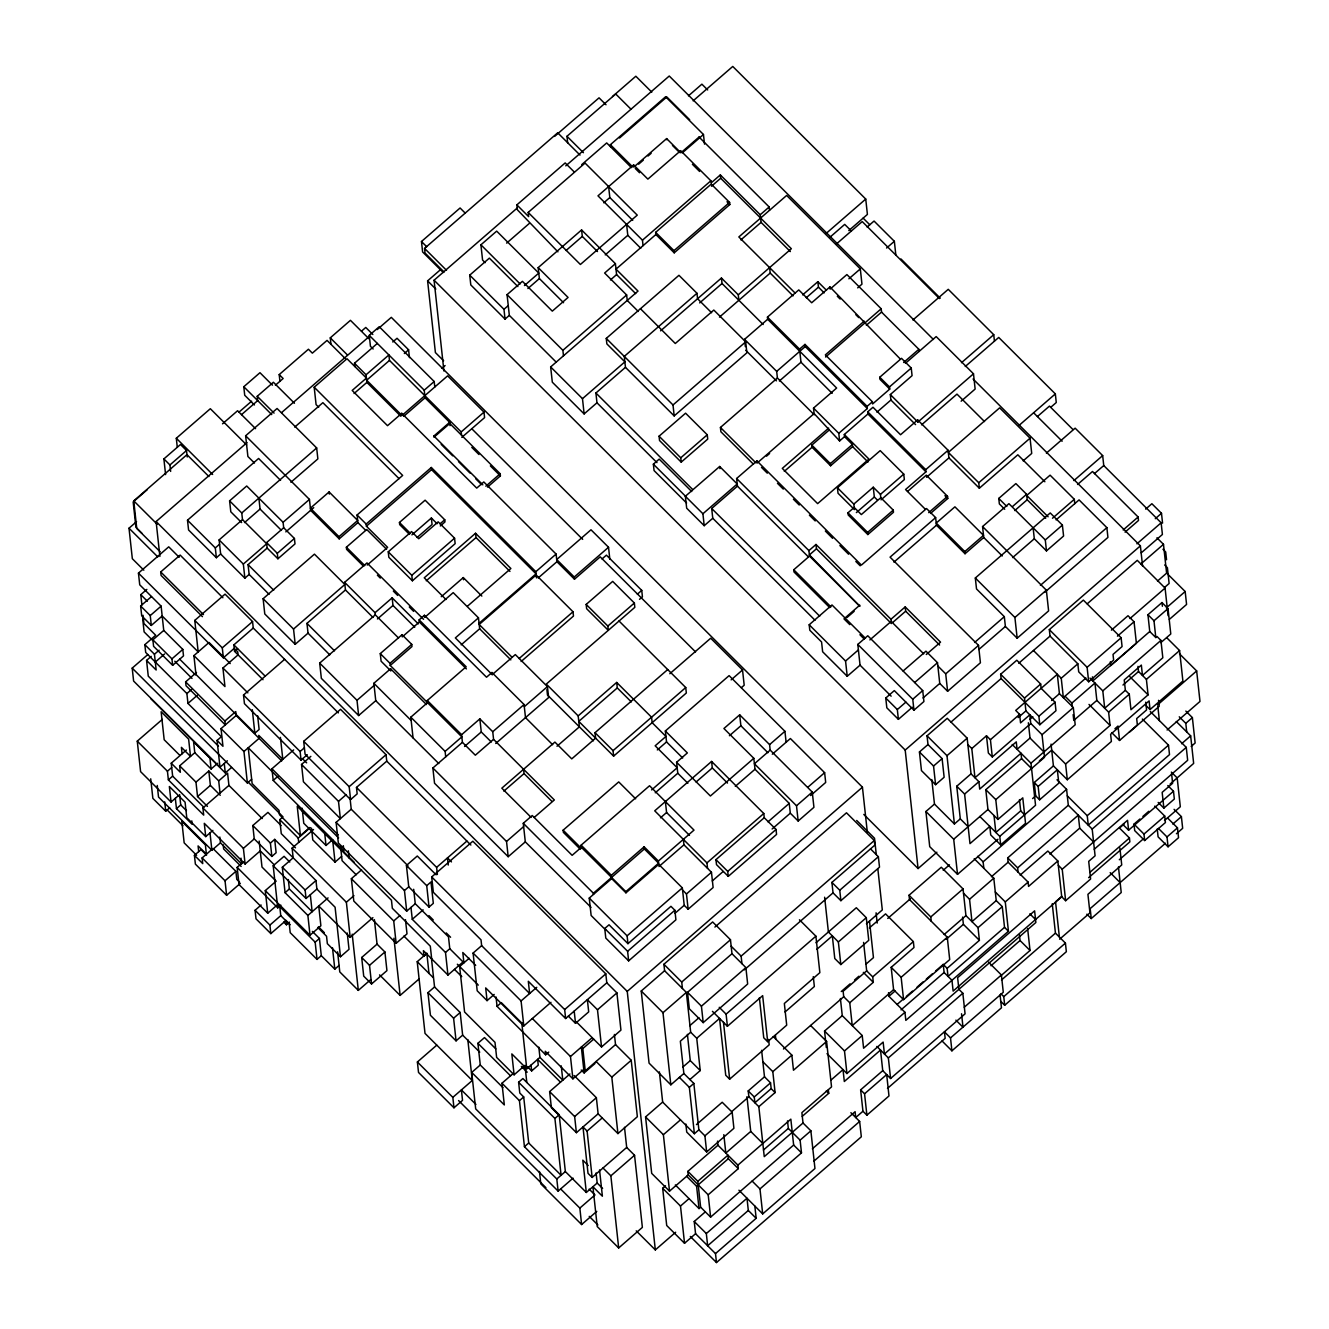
<?xml version="1.0" encoding="UTF-8"?>
<svg xmlns="http://www.w3.org/2000/svg" width="1329" height="1329" viewBox="0 0 1329 1329"><rect width="100%" height="100%" fill="white"/><g stroke="black" fill="none" stroke-linecap="round" stroke-linejoin="round"><path stroke-width="1.5" d="M177.255 447.059L176.308 438.254L210.331 408.717L246.646 444.933M254.454 404.963L244.719 395.261L243.788 386.739L259.969 372.701L272.462 385.177M165.593 474.586L163.882 458.92L180.495 444.501L186.525 450.531L187.239 456.993M443.172 272.462L422.605 251.945L421.476 241.513L460.083 207.988L465.316 213.205M170.644 471.413L169.929 464.951L186.525 450.531M160.161 551.768L136.754 528.427L133.764 500.883L186.974 454.668L208.919 476.546M222.508 423.818L237.592 410.727L255.567 428.652M279.954 381.406L279.206 374.595L308.428 349.228L312.348 353.149L327.05 340.39L345.224 358.514M444.069 272.03L425.047 253.058L424.549 248.407L557.698 132.8L580.009 155.061M147.203 489.72L133.166 501.913L135.923 527.297L141.97 533.328M554.592 136.422L599.047 97.831L606.007 104.758M239.104 412.04L251.613 401.192M241.513 414.648L257.693 400.61L257.228 396.291L273.392 382.254L294.457 403.252M275.402 385.227L283.143 378.499L279.206 374.595M330.971 344.311L330.273 337.848L350.441 320.322L368.964 338.795M612.486 96.519L635.843 76.235L651.791 92.15M567.666 142.751L566.968 136.289L615.709 93.977L630.793 109.011M143.831 570.174L132.335 558.712L129.013 528.211L136.555 521.666M361.505 331.154L365.774 327.449L372.834 334.493M254.437 463.024L247.892 456.495L245.632 435.779L277.08 408.485L316.667 447.956L317.864 458.904L290.901 482.294M443.62 360.774L435.397 352.567L427.606 280.868L440.431 269.721M557.914 251.829L517.413 209.832L516.865 204.882L565.174 162.935L574.344 172.072M373.133 348.995L370.442 346.304L369.263 335.373L379.23 326.718L434.201 381.523L434.799 387.005M159.895 556.419L156.108 521.533L247.044 442.59M281.549 412.638L369.346 336.403M377.187 329.592L391.307 317.349L862.438 787.183L867.372 832.585M443.919 371.007L434.068 280.22L517.164 208.072M565.772 165.859L669.251 76.019L933.44 339.476M318.694 407.222L316.086 404.614L314.192 387.204L347.002 358.73L366.422 378.084L352.185 390.444L387.52 425.679L401.757 413.319L476.729 488.108L483.806 481.962L556.103 554.077L556.934 561.702L574.477 579.195L600.21 556.851L695.532 651.908M485.185 262.677L482.577 260.069L480.915 244.818L496.681 231.13L538.777 273.109L524.44 285.552M581.72 164.63L606.705 142.934L631.441 167.604M354.86 366.555L354.494 363.232L377.336 343.414M528.194 212.424L585.059 163.068L637.255 215.132L580.391 264.488L528.194 212.424L528.643 216.627L516.865 204.882M610.626 146.855L610.393 144.695L665.613 96.751L703.456 134.495L704.52 144.163M619.547 138L666.809 96.951L689.668 119.743M283.675 527.746L266.581 542.597L267.162 548.08L277.911 558.778L295.005 543.926L294.423 538.461L283.675 527.746L283.094 522.28L246.712 485.999L229.601 500.85L241.762 512.977L242.493 519.622L219.119 539.906L220.647 553.994L216.378 557.715L188.568 529.972L187.505 520.204L258.607 458.472L280.552 480.35M294.739 427.091L322.881 402.67L399.082 478.673M392.769 341.985L397.039 338.28L408.601 349.809L409.448 357.634M635.677 293.626L616.59 274.605L615.41 263.674L581.587 229.95L538.179 267.627L568.064 297.447L552.299 311.136L522.413 281.333L507.063 294.656L509.323 315.372L505.037 319.093L470.798 284.938L469.735 275.153L489.354 258.125L517.895 286.582M506.648 243.124L529.391 223.372M400.81 416.226L366.887 382.403L366.056 374.778L388.899 354.943L389.48 360.408L461.196 431.925L461.562 435.247M163.749 630.411L152.885 639.847L153.583 646.309L172.654 665.314L183.502 655.878L182.804 649.416L163.749 630.411L161.108 606.14L139.728 584.81L138.449 573.115L168.733 546.834L179.199 557.266M688.455 95.838L701.895 84.176L707.676 89.94M389.48 360.408L366.654 380.244L401.989 415.479L447.624 375.858L483.989 412.14L484.587 417.605L461.794 437.391M354.079 393.517L366.887 382.403M693.14 100.838L732.761 66.45L865.744 199.068L867.405 214.418L848.782 230.598M404.332 353.514L408.601 349.809M202.44 616.656L161.091 575.44L160.709 571.952L180.129 555.09L222.89 597.751M790.356 251.58L761.068 222.358L760.238 214.733L720.318 174.93L711.098 182.937L710.865 180.777L680.664 150.659L647.871 179.116L633.617 164.896L597.984 195.845L642.455 240.184L643.053 245.649M141.904 604.961L140.791 594.661L146.855 589.411M769.541 210.298L769.175 206.975L699.054 137.037L680.897 152.818L666.643 138.598L633.85 167.055L633.617 164.896M638.668 164.148L643.352 160.095M648.037 156.025L651.144 153.317M241.762 512.977L316.667 447.956M603.748 202.822L609.828 197.539L608.632 186.592M338.347 712.892L253.258 628.036L252.56 621.573L225.05 594.129L194.765 620.41L198.187 651.908L162.188 615.991L151.323 625.427L141.705 615.842L140.641 605.991L151.506 596.555M216.378 557.715L215.315 547.93L219.584 544.209M244.519 522.579L260.069 509.073L258.873 498.126M566.088 250.483L582.301 236.412L581.587 229.95M682.541 152.669L703.456 134.495M151.323 625.427L150.243 615.576L161.108 606.14M505.037 319.093L503.973 309.308L508.259 305.587M527.895 288.543L539.375 278.575L538.179 267.627M441.976 368.266L445.099 365.541M450.016 425.645L449.651 422.34L425.047 397.803L424.233 390.178L434.201 381.523M403.734 416.309L425.047 397.803M283.094 522.28L309.441 499.405L245.632 435.779M227.359 760.786L219.983 767.198L217.076 740.436L221.362 736.715L187.97 703.423L186.891 693.555L145.692 652.456L144.844 644.665L155.709 635.245L143.931 623.5L143.034 615.261M267.162 548.08L248.074 564.642L249.138 574.427L244.868 578.148L243.34 564.061L266.697 543.76L242.493 519.622M338.978 536.7L357.684 520.453L329.094 491.946L310.388 508.193L338.978 536.7L339.211 538.843L357.916 522.613L357.086 514.987L402.654 475.433L314.192 387.204M285.818 531.882L313.744 507.645M605.243 254.886L627.786 235.316L626.607 224.368M219.983 767.198L133.614 681.063L132.202 668.122L147.868 654.532M218.471 746.184L148.267 676.162L146.555 660.413L151.207 656.376M146.555 660.413L156.157 669.999L154.446 654.25L159.115 650.213M277.911 558.778L277.312 553.313L294.423 538.461M155.294 662.041L164.613 653.968M615.41 263.674L604.629 273.026L626.64 294.972L627.238 300.437L638.269 311.451M642.455 240.184L710.865 180.777M655.646 232.359L711.231 184.1L729.588 202.407L729.82 204.55L674.218 252.826L655.878 234.519L655.646 232.359L673.986 250.666L674.218 252.826M655.878 234.519L616.008 269.139L638.02 291.084L550.655 366.937L552.316 382.187L584.129 413.917L596.97 402.787L595.907 393.002L625.461 367.336L624.281 356.388L696.977 293.277L678.953 275.302L606.257 338.413L606.855 343.879L624.879 361.853L582.484 398.667L584.129 413.917M711.464 186.259L720.683 178.252L720.318 174.93M172.654 665.314L171.939 658.852L182.804 649.416M610.443 279.954L616.59 274.605M487.494 487.112L500.402 475.898L500.169 473.755L449.783 423.502L434.002 437.191L433.885 436.028L449.651 422.34M257.643 715.783L259.122 729.488L254.852 733.209L195.961 674.467L193.918 655.612L209.052 642.472L230.216 663.57M295.204 644.299L264.77 613.948L263.125 598.698L314.441 554.143L344.859 584.494L293.543 629.049L295.204 644.299L308.029 633.152L306.966 623.384L345.457 589.96L344.626 582.335L367.003 562.915L423.552 619.297M461.196 431.925L483.989 412.14M673.986 250.666L729.588 202.407M563.479 355.79L562.881 350.324L626.64 294.972M193.918 655.612L224.95 686.561L222.94 668.005L238.074 654.865L237.741 651.874L234.22 648.369L223.372 657.805L222.292 647.854L252.56 621.573M367.236 565.058L387.619 547.365L366.405 526.201L366.156 524.041L431.31 467.492L535.803 571.703L536.467 577.882M185.628 681.877L224.883 721.032L225.315 724.92L186.043 685.764L185.628 681.877L196.493 672.457M366.405 526.201L431.543 469.635L431.31 467.492M262.992 679.717L234.552 651.343L233.854 644.881L253.258 628.036M363.598 566.304L346.603 549.359L346.371 547.216L366.754 529.523L386.573 549.276M234.552 651.343L237.542 648.751M186.891 693.555L191.559 689.518M178.186 795.838L171.059 802.035L140.592 771.634L137.269 741.15L162.321 719.388M187.97 703.423L197.273 695.333M409.382 534.291L399.697 524.623L399.448 522.463L425.114 500.186L444.75 519.772L444.982 521.932L440.314 525.968M760.238 214.733L769.175 206.975M740.868 239.901L761.068 222.358M388.251 551.817L411.558 531.583L418.718 538.727L438.171 521.848L454.568 538.179L455.149 543.661L412.389 580.79L388.832 557.283L388.251 551.817L411.807 575.307L412.389 580.79M411.924 534.889L431.36 518.011L437.108 523.726M417.107 537.464L432.075 524.473L431.36 518.011M660.596 330.838L721.431 278.027L738.276 294.805L738.874 300.288M440.082 523.809L444.75 519.772M307.265 754.722L301.052 760.122L244.436 703.656L243.506 695.034L284.639 659.317M485.833 486.198L500.169 473.755M699.652 302.912L722.029 283.492L721.431 278.027M203.736 807.168L172.654 776.153L171.242 763.195L186.376 750.054M224.883 721.032L235.748 711.596L236.18 715.484L281.715 760.902M220.033 793.114L218.704 780.871L227.591 773.146L228.92 785.389L202.922 807.966L203.702 815.109L168.368 779.874L167.437 771.219L171.707 767.514M217.076 740.436L222.956 746.283L221.029 728.624L236.18 715.484M171.242 763.195L180.345 772.282L179.648 765.853L194.782 752.696L193.602 741.898L209.949 758.194L211.112 768.993L217.707 763.278M168.368 779.874L172.654 776.153M411.807 575.307L454.568 538.179M738.276 294.805L791.353 248.722L720.683 178.252M398.517 637.986L375.293 614.845L375.06 612.686L392.155 597.834L418.286 623.882M426.459 704.536L390.593 668.769L373.864 683.289L375.758 700.699L358.647 715.55L321.352 678.355L319.691 663.105L375.293 614.845M719.471 317.116L770.205 273.076L769.607 267.611M467.592 606.09L510.884 568.513L475.549 533.261L424.25 577.816L445.979 599.495M377.436 618.965L392.985 605.459L392.155 597.834M826.123 233.455L865.744 199.068M426.26 580.773L476.031 537.581L475.549 533.261M207.44 806.404L197.539 796.536L195.978 782.133L208.803 771.003L218.704 780.871M150.725 778.811L152.852 798.347L165.726 811.205L169.68 807.766M829.794 237.359L844.712 224.385L851.357 231.013M191.791 820.873L192.157 824.329L176.458 808.663L180.727 804.942L179.614 794.609M251.663 779.276L247.377 782.98L243.955 751.5L259.089 738.343L258.773 735.369L282.811 759.341L280.419 737.379M197.539 796.536L210.381 785.406L208.803 771.003M150.692 698.522L225.282 772.913L231.495 767.531M836.423 243.971L862.222 221.578L939.453 298.593M441.261 596.704L463.289 577.583L481.846 596.09M867.139 227.043L874.05 221.046L894.351 241.297L895.829 254.902M1044.876 481.762L1017.831 454.8L979.34 488.208L948.923 457.874L948.092 450.249L917.658 419.898L900.547 434.749L872.987 407.255L867.704 411.84L867.937 413.983L844.314 434.5L844.546 436.66L839.612 440.929L814.112 413.585L813.514 408.103L836.639 388.035L767.68 319.259L767.448 317.116L798.779 289.905L811.687 302.763L829.927 286.931L900.331 359.063M390.593 668.769L390.826 670.929L381.107 661.227L380.277 653.602L402.039 634.714L411.757 644.399L411.99 646.558L390.228 665.447L461.844 736.864L445.115 751.383L445.713 756.849M466.396 668.902L419.366 622.005L419.133 619.862L424.416 615.277L486.53 677.225L491.963 672.507L524.075 704.536L525.503 717.627L552.648 744.705M745.353 346.636L744.556 339.344L767.68 319.259M419.366 622.005L402.272 636.857L402.039 634.714M745.702 341.852L746.881 352.8L674.185 415.911L673.006 404.963L745.702 341.852L713.806 310.056L675.298 343.497L640.445 308.727M802.65 294.888L817.85 281.698L826.455 290.27M806.288 297.729L818.448 287.164L817.85 281.698M390.228 665.447L389.995 663.304L411.757 644.399M343.314 845.693L343.879 850.876L273.209 780.405L271.947 768.76L293.659 749.905M386.756 761.152L356.471 787.433L357.169 793.895L350.59 799.609L305.089 754.241L303.693 741.316L340.556 709.321L386.041 754.689L386.756 761.152L470.881 845.045M659.068 436.194L685.581 413.186L707.261 434.799L707.726 439.118L681.212 462.127L659.533 440.514L659.068 436.194L680.747 457.824L681.212 462.127M358.647 715.55L357.003 700.3L374.097 685.448M301.052 760.122L300.121 751.5L304.391 747.778M171.059 802.035L169.364 786.519L185.08 802.184L186.758 817.684L205.729 836.606L212.856 830.426M848.899 278.791L860.312 268.89L786.652 195.446L738.841 236.944L795.323 293.26M273.209 780.405L277.861 776.369M886.593 248.025L894.351 241.297M240.333 883.353L226.611 895.264L195.38 864.116L194.416 855.311L201.011 849.596L206.56 855.128M301.533 764.457L338.496 801.337L340.374 818.647L303.411 781.768L301.533 764.457L310.836 756.384M686.578 503.01L654.067 470.582L653.37 464.17L659.184 459.12L691.695 491.531M857.687 287.861L861.956 284.157L860.312 268.89M424.416 615.277L424.649 617.437L453.206 592.634L478.473 617.835L455.349 637.92L492.195 674.65L515.32 654.582L547.432 686.611L548.628 697.559L495.734 743.476M194.416 855.311L202.739 863.617L202.124 857.919L212.989 848.5L235.897 871.342L236.778 879.366L239.536 882.124M157.271 785.456L158.516 797.035L211.892 850.244L220.448 842.819L219.817 837.037M535.803 571.703L556.103 554.077M479.071 623.318L536.036 573.846L431.543 469.635M832.17 393.334L800.988 362.236L799.56 349.145L804.992 344.41L867.106 406.358L867.339 408.518L838.782 433.304L839.612 440.929M271.864 856.441L270.402 843.084L274.688 839.38L276.133 852.736L271.864 856.441L254.254 838.898L252.809 825.542L267.943 812.384L281.15 825.558M461.163 644.847L479.653 628.783L478.473 617.835M538.195 577.965L556.934 561.702M814.245 414.748L777.399 378.001L776.684 371.372L805.241 346.57L804.992 344.41M680.747 457.824L707.261 434.799M753.493 464.27L720.899 431.775L720.434 427.456L777.399 378.001M779.409 380.974L800.988 362.236M274.389 864.996L260.251 850.892L245.101 864.033L243.406 848.334L254.254 838.898M295.487 847.836L281.266 833.648L279.755 819.661L282.712 817.086M413.053 737.894L410.811 717.178L427.523 702.642L427.29 700.499L466.163 666.759L419.133 619.862M864.232 321.136L825.359 354.893L872.389 401.773L872.621 403.933L889.732 389.081L889.483 386.922L879.765 377.237L901.527 358.348L911.245 368.033L912.076 375.658L890.314 394.563L890.912 400.029L915.581 424.632M276.831 905.331L267.744 913.206L239.037 884.582L237.16 867.372L243.373 861.973M825.591 357.036L881.193 308.777L846.889 274.571L830.16 289.091L829.927 286.931M574.244 577.035L608.532 547.266L590.99 529.773L556.701 559.542L574.244 577.035L574.477 579.195M226.611 895.264L225.033 880.778L235.897 871.342M866.342 325.289L881.542 312.099L881.193 308.777M602.037 558.944L606.406 555.157L641.741 590.392L642.422 596.804L639.515 599.329M350.59 799.609L349.178 786.685L386.041 754.689M704.22 525.686L686.678 508.193L685.365 496.265L719.67 466.496L737.213 483.989L702.908 513.758L704.22 525.686L712.759 518.26L711.696 508.492L737.445 486.148L736.615 478.506L756.915 460.881L861.408 565.091L926.546 508.542L935.633 517.596L936.463 525.221L965.037 553.728L983.742 537.497L982.563 526.55L1008.91 503.674L1045.292 539.939L1046.471 550.887L1063.582 536.036L1062.386 525.088L1050.226 512.961L975.32 577.999L976.516 588.946L1004.325 616.673L1005.389 626.457L1017.167 638.202L1048.614 610.891L1046.355 590.176L982.563 526.55M338.496 801.337L346.254 794.592M338.613 837.901L248.241 747.778L252.128 783.578L279.007 810.391L279.472 814.694L300.42 835.592L309.74 827.502M298.693 842.403L298.228 838.084L310.072 827.801M372.901 917.641L350.192 937.36L318.744 905.996L320.887 925.798L310.022 935.217L307.879 915.432L285.07 892.673L282.313 867.239L293.161 857.803L292.114 848.118L313.511 829.545M280.868 905.165L277.761 907.857L273.193 865.727L284.057 856.308L289.788 862.023M519.124 658.536L572.998 611.755L536.168 575.008L479.188 624.48L511.781 656.975M912.923 319.99L948.241 289.323L993.743 334.692L994.441 341.154M586.172 604.413L607.851 626.042L608.317 630.345L586.637 608.715L586.172 604.413L612.686 581.388L634.365 603.017L634.83 607.336L546.302 684.086L578.181 715.882L579.378 726.83L557.001 746.25M413.684 889.284L415.263 903.72L406.707 911.146L338.33 842.951L336.104 822.352L351.238 809.211L349.976 797.666M521.118 661.51L573.48 616.058L572.998 611.755M814.112 413.585L757.148 463.04L756.915 460.881M267.744 913.206L265.285 890.596L276.15 881.177L261.996 867.056L259.172 841.074M766.517 456.179L769.591 453.505M302.132 808.198L303.76 823.266L326.02 845.46L332.615 839.745L335.041 862.106L341.619 856.391M290.237 924.702L285.968 920.465L270.834 933.606L255.999 918.804L255.068 910.282L261.115 905.016M493.574 739.356L475.333 755.204L462.426 742.33L461.612 734.704L479.852 718.873L492.743 731.731L493.574 739.356L554.343 799.958L534.142 817.485M285.07 892.673L289.34 888.968L288.327 879.565M683.355 839.363L683.953 844.829L711.464 872.273L713.125 887.523L688.14 909.202L684.219 905.298L682.325 887.888L658.735 864.365L658.37 861.042L694.004 830.11L649.549 785.755L581.122 845.161L581.354 847.321L572.134 855.328L532.231 815.524L523.277 823.282L525.304 841.855L508.193 856.707L434.533 783.246L432.872 767.996L462.426 742.33M903.637 362.485L918.854 349.294L881.542 312.099M637.372 594.179L641.741 590.392M828.681 428.104L782.299 468.389L817.634 503.625L868.933 459.07L844.314 434.5M905.398 363.332L936.181 336.586L973.492 373.798L975.137 389.048L961.149 401.192M464.552 746.483L481.264 731.963L479.852 718.873M844.546 436.66L852.387 444.484L852.62 446.644L830.592 465.765L812.052 447.275L811.82 445.115L828.914 430.264M784.293 471.363L812.052 447.275M607.851 626.042L634.365 603.017M315.97 880.546L316.9 889.068L306.035 898.487L305.122 889.981L315.97 880.546L274.688 839.38M270.834 933.606L269.903 925.084L280.768 915.648L279.821 906.943M867.106 406.358L872.389 401.773M889.483 386.922L911.245 368.033M492.743 731.731L524.075 704.536M524.307 706.679L547.432 686.611M283.741 922.077L286.449 924.768L289.506 922.11M876.924 412.173L890.912 400.029M307.879 915.432L328.047 897.906M405.461 919.651L407.006 933.872L396.142 943.308L353.796 901.062L351.354 878.702L361.538 869.864M830.592 465.765L830.359 463.622L852.387 444.484M961.482 362.701L993.743 334.692M350.192 937.36L346.371 902.225L353.946 895.663M965.269 366.488L998.727 337.45L1055.342 393.899L1056.273 402.521L1051.006 407.089M837.436 487.76L853.816 504.106L854.414 509.572L838.034 493.242L837.436 487.76L880.197 450.631L903.753 474.137L904.351 479.603L881.027 499.837M319.442 938.457L321.302 955.701L317.033 959.405L315.156 942.178L319.442 938.457L312.365 931.413M578.181 715.882L616.689 682.442L651.559 717.211L652.157 722.694L665.945 736.449L655.164 745.802L677.175 767.747L651.642 789.924M429.034 907.059L426.725 885.679L430.995 881.974L433.32 903.355L429.034 907.059L408.751 886.825L406.425 865.445L417.289 856.009L436.128 874.814M890.314 394.563L917.89 422.057L973.492 373.798M616.689 682.442L617.287 687.924L578.779 721.365L613.633 756.118L686.329 693.007L685.747 687.542L618.998 620.975M921.562 424.848L956.98 394.115L984.507 421.559M503.857 791.12L524.041 773.594L523.576 769.275M406.707 911.146L404.465 890.53L408.751 886.825M853.816 504.106L873.269 487.211L880.446 494.371L880.795 497.694L893.254 510.12L893.487 512.263L867.837 534.54L848.201 514.971L847.968 512.811L854.182 507.429L861.342 514.572L880.795 497.694M437.391 874.482L436.61 867.355L466.894 841.074M531.118 817.368L501.83 788.163L554.907 742.08L571.752 758.876L595.608 738.143L595.027 732.678L667.706 669.567M606.788 982.812L565.639 1018.529L528.311 981.284L529.64 993.511L481.646 945.65L481.015 939.836L433.354 892.307L431.692 876.941L472.825 841.24L605.808 973.841L606.788 982.812L616.905 992.896L620.942 1030.125L601.539 1046.97L576.072 1021.569M317.797 927.509L326.552 936.247L327.349 943.673L340.473 956.747L349.029 949.321L347.251 933.024M815.989 544.475L816.455 548.794L809.378 554.924L859.896 606.34L809.511 556.087L808.912 550.621L815.989 544.475L890.962 619.264L891.194 621.407L923.705 653.835M669.816 673.72L710.699 638.219L742.529 669.966L744.19 685.216L741.333 687.691M856.374 512.595L874.332 496.996L873.269 487.211M880.446 494.371L903.753 474.137M829.728 607.586L793.978 571.935L793.745 569.776L809.511 556.087M321.302 955.701L334.808 969.157L339.078 965.435M396.142 943.308L393.716 920.947L399.913 915.548M377.054 944.138L384.912 951.979L386.938 970.619L371.555 983.958L363.714 976.134L361.687 957.495L377.054 944.138L374.396 919.602M925.366 509.289L905.564 489.521L925.948 471.828L925.715 469.669L948.092 450.249M463.472 961.565L447.956 975.037L445.497 952.444L412.272 919.303L423.137 909.867M907.491 491.481L926.296 475.151L947.527 496.315L947.76 498.475L930.516 513.443M508.193 856.707L506.532 841.456L523.643 826.605M926.529 477.294L948.923 457.874M613.633 756.118L613.051 750.652L685.747 687.542M867.837 534.54L867.604 532.397L893.254 510.12M371.555 983.958L369.528 965.319L384.912 951.979M337.599 951.813L339.775 971.914L358.315 990.387L370.725 979.606M682.691 758.012L666.543 741.914L665.347 730.983L729.106 675.63L784.924 731.299L786.12 742.246M1018.678 425.729L1055.342 393.899M731.133 679.867L742.529 669.966M1037.417 416.542L1049.461 406.093L1072.902 429.483M580.308 849.231L563.363 832.336L563.131 830.176L618.716 781.917L635.661 798.812M928.705 512.645L947.527 496.315M657.307 749.938L666.543 741.914M475.932 1104.432L461.396 1089.93L462.525 1100.362L453.97 1107.788L452.84 1097.355L472.26 1080.494L425.014 1033.397L417.223 961.681L426.194 953.906M403.916 936.065L424.001 956.099L426.626 953.807M912.292 707.277L898.387 719.338L886.825 707.809L885.762 698.024L894.317 690.598L913.953 710.184L923.921 701.529L922.725 690.582L867.771 635.76L857.803 644.415L860.046 665.148L847.221 676.278L822.634 651.758L821.571 641.973L809.793 630.228L809.195 624.763L831.987 604.961L865.445 638.335M935.633 517.596L890.065 557.15L978.526 645.379L980.42 662.772L947.61 691.263L939.753 683.438L937.51 662.706L925.948 651.177L903.105 671.012M978.742 482.743L1030.058 438.188L999.641 407.853L948.325 452.392L978.742 482.743L979.34 488.208M893.935 562.15L936.463 525.221M445.497 952.444L449.783 948.723L448.488 936.862L415.263 903.72M379.562 974.888L400.129 995.404L418.901 979.108M1023.164 460.864L1031.719 453.438L1030.058 438.188M687.857 783.279L677.773 773.229L676.594 762.281L687.359 752.928L665.347 730.983M859.763 605.177L843.998 618.865L849.796 624.63M846.988 617.536L854.165 611.323M739.688 714.819L723.923 728.508L753.809 758.311L755.005 769.258L789.243 803.397L790.306 813.182L798.164 821.023L813.929 807.318L812.268 792.067L770.172 750.088L769.591 744.622L739.688 714.819L740.884 725.75L767.929 752.729M655.247 792.798L677.773 773.229M1046.388 453.139L1075.144 428.171L1102.671 455.598L1103.751 465.549L1161.147 522.795L1162.41 534.474L1141.212 552.881M494.189 994.441L487.062 1000.637L477.194 990.786L473.091 953.076L481.646 945.65M434.55 986.949L460.183 1012.499L462.642 1035.141L456.063 1040.856L430.43 1015.29L427.971 992.663L434.55 986.949L431.46 958.508M469.187 958.259L459.635 966.548L464.585 1011.984L494.986 1042.318L496.631 1057.386L514.107 1074.812L524.955 1065.376L526.816 1082.47M1004.724 509.256L999.358 503.907L998.76 498.425L1015.871 483.59L1026.603 494.288L1027.201 499.754L1045.724 518.227M729.405 735.718L740.884 725.75M764.258 817.717L715.949 859.647L716.497 864.614L728.275 876.359L776.568 834.413L776.036 829.462L764.258 817.717L763.793 813.514L711.596 761.451L654.732 810.823L706.945 862.886L707.543 868.352M1012.615 506.449L1026.603 494.288M696.097 782L712.294 767.929L711.596 761.451M964.804 551.568L983.51 535.338L954.92 506.831L936.231 523.061L964.804 551.568L965.037 553.728M660.496 817.8L666.577 812.517L665.397 801.57M1014.758 510.569L1027.201 499.754M890.962 619.264L905.199 606.904L940.533 642.14L926.296 654.499M847.221 676.278L845.56 661.028L858.384 649.898M869.88 639.913L891.194 621.407M892.855 622.337L905.664 611.207L905.199 606.904M658.735 864.365L625.942 892.822L611.689 878.602L611.323 875.296L644.116 846.822L658.37 861.042M593.531 894.384L593.398 893.221L644.349 848.982L644.116 846.822M605.708 930.018L591.139 915.498L589.245 898.088L611.689 878.602M456.063 1040.856L453.604 1018.213L460.183 1012.499M753.809 758.311L710.4 796.005L676.594 762.281M769.591 744.622L784.924 731.299M1073.898 480.583L1102.671 455.598M770.172 750.088L754.407 763.776L796.503 805.756L798.164 821.023M1077.57 484.47L1092.504 471.496L1138.122 516.998L1138.504 520.47L1125.065 532.148M1094.431 473.639L1103.751 465.549M453.97 1107.788L418.519 1072.437L417.389 1061.987L436.792 1045.142M735.302 786.369L755.005 769.258M772.299 754.224L790.39 738.525L824.628 772.681L825.691 782.449L810.607 795.556M1052.502 518.244L1074.314 499.305L1050.093 475.167L1026.736 495.451L1048.099 516.765M625.942 892.822L625.826 891.659L658.619 863.202L644.349 848.982M1012.615 557.599L1034.311 538.76L1033.115 527.812M1056.09 519.855L1079.065 499.903L1106.874 527.646L1107.921 537.414L1044.561 592.435M548.744 1052.103L545.638 1054.794L497.046 1006.352L501.315 1002.631L522.746 1024.011M658.968 866.525L683.953 844.829M1045.292 539.939L1062.386 525.088M550.97 1002.332L523.809 1025.938L521.084 1000.936L536.766 987.314M604.745 928.506L609.031 924.785L627.952 943.656L670.946 906.328L674.866 910.249L675.913 919.818L628.634 960.867L605.791 938.075L604.745 928.506L627.604 951.282L628.634 960.867M502.96 1087.62L480.267 1064.994L477.908 1043.298L484.504 1037.584L495.833 1048.897M706.945 862.886L763.793 813.514M914.668 682.541L937.51 662.706M627.952 943.656L627.105 935.832L682.325 887.888M573.065 1178.142L558.13 1191.116L475.682 1108.884L471.712 1072.42L480.267 1064.994M768.012 821.837L789.243 803.397M808.032 787.084L824.628 772.681M898.387 719.338L897.324 709.553L905.88 702.127M974.622 642.455L1004.325 616.673M1040.408 585.341L1106.874 527.646M688.14 909.202L686.478 893.952L711.464 872.273M913.953 710.184L912.757 699.237L922.725 690.582M947.61 691.263L945.716 673.853L978.526 645.379M627.604 951.282L674.866 910.249M796.503 805.756L812.268 792.067M1017.167 638.202L1014.907 617.47L1046.355 590.176M675.049 913.256L684.219 905.298M712.261 880.944L723.026 871.608M772.116 828.98L790.306 813.182M923.007 697.974L939.753 683.438M978.808 649.516L1005.389 626.457M565.639 1018.529L564.675 1009.558L605.808 973.841M728.275 876.359L727.727 871.392L776.036 829.462M1145.681 509.107L1151.878 503.724L1161.496 513.31L1162.559 523.161M1123.188 529.955L1138.122 516.998M471.712 1072.42L504.322 1104.931L501.963 1083.235L513.16 1073.533M1155.283 518.692L1161.496 513.31M568.347 1016.153L575.523 1023.313L588.697 1011.884L587.368 999.657L597.485 1009.758L601.539 1046.97M514.107 1074.812L511.831 1053.914L526.766 1068.798L539.939 1057.369L538.826 1047.152M597.485 1009.758L616.905 992.896M1136.926 543.81L1161.147 522.795M518.609 1082.255L554.907 1118.453L561.087 1175.268L528.709 1142.99L523.709 1096.957L519.789 1093.036L518.609 1082.255L522.895 1078.55L559.193 1114.749L565.357 1171.563L586.322 1192.462L597.186 1183.026L596.09 1172.942M527.596 1066.855L531.666 1070.908L538.262 1065.194L537.63 1059.379L560.489 1082.188M675.664 1232.249L655.33 1249.908L627.238 991.384L862.438 787.183M936.879 852.205L918.073 868.551L905.199 750.054L1140.382 545.854L973.077 378.998M689.901 1079.53L700.233 1070.559L696.728 1038.265L690.681 1032.234L686.362 992.414L664.6 970.735L663.902 964.273L712.643 921.961L730.468 939.736L731.98 953.724L745.885 967.595L747.662 984.025L703.207 1022.632L689.302 1008.777L687.525 992.331L731.98 953.724M927.991 744.539L919.435 751.965L921.462 770.604L935.583 784.675L944.138 777.249L942.111 758.61L927.991 744.539L927.044 735.801L947.228 718.291L967.163 738.176L971.034 773.827L978.892 781.668L979.706 789.094L1021.004 753.227L1021.586 758.626L1031.57 768.561M1049.329 629.63L1083.351 600.093L1121.128 637.754L1122.075 646.558L1113.021 654.416L1113.636 660.098L1088.684 681.777L1078.699 671.826L1077.836 663.802L1050.043 636.093L1049.329 629.63L1087.105 667.291L1088.684 681.777M1000.637 674.268L1016.801 660.231L1040.673 684.036L1041.155 688.339L1055.043 702.194L1055.974 710.716L1039.81 724.754L1025.905 710.899L1024.509 698.074L1000.637 674.268L1001.102 678.571L1038.879 716.231L1039.81 724.754M690.681 1032.234L680.348 1041.205L683.854 1073.5L670.829 1084.813L649.067 1063.134L641.242 991.019L664.6 970.735M714.902 927.061L846.49 812.8L874.299 840.526L874.798 845.161L831.904 882.406L833.034 892.855L840.892 900.68L879.516 867.156L878.369 856.707L870.528 848.882M951.049 722.029L1001.102 678.571M1018.745 663.254L1050.043 636.093M1087.188 603.831L1137.275 560.34L1165.084 588.066L1168.075 615.609M558.13 1191.116L556.801 1178.989L524.44 1146.694L519.44 1100.661L523.709 1096.957M614.413 1034.46L615.526 1044.611L585.242 1070.892L583.763 1069.413L572.899 1078.849L570.473 1056.522L592.186 1037.65M585.242 1070.892L582.816 1048.564L593.681 1039.145M1140.78 564.044L1163.49 544.325L1156.944 537.813M574.128 1075.526L596.372 1097.704L598.116 1113.818L576.404 1132.673L551.385 1107.721L549.625 1091.607L569.925 1073.982M682.425 988.51L681.727 982.048L730.468 939.736M935.583 784.675L933.556 766.036L942.111 758.61M971.034 773.827L956.747 786.236L960.302 818.863L954.405 823.963L946.996 755.686L967.163 738.176M581.222 1070.044L584.145 1072.935L594.993 1063.516M1157.526 581.055L1166.613 573.164L1163.49 544.325M1024.509 698.074L1040.673 684.036M670.829 1084.813L662.988 1012.698L686.362 992.414M1028.364 722.76L1030.025 738.06L1017.084 749.307L1016.27 741.881L974.971 777.747L971.798 748.559L986.483 735.784L990.421 739.705L992.298 756.949L1030.772 723.524L1029.825 714.819L1020.556 722.876L1019.625 714.354L1015.705 710.434L1057.319 674.301L1059.429 693.705L1073.317 707.56L1075.194 724.787L1030.972 763.178L1035.557 805.291L999.773 836.356L1000.687 844.879L1025.539 823.299L1022.782 797.865L997.929 819.428L987.962 809.494L985.802 789.692L1021.586 758.626M1111.409 630.145L1128.005 615.726L1134.052 621.756L1136.395 643.302L1110.728 665.58L1110.33 661.825M1164.553 587.451L1169.121 583.481L1167.41 567.732L1164.669 564.991M741.947 963.675L741.133 956.132L874.299 840.526M990.421 739.705L1019.625 714.354M1085.926 678.023L1063.35 697.625L1061.24 678.222L1077.836 663.802M1129.982 618.533L1165.084 588.066M554.907 1118.453L559.193 1114.749M1018.164 717.61L1025.905 710.899M524.44 1146.694L528.709 1142.99M1117.456 636.176L1134.052 621.756M631.225 1060.276L637.355 1116.725L617.935 1133.587L611.805 1077.138L631.225 1060.276L615.526 1044.611M1087.105 667.291L1121.128 637.754M1137.973 666.361L1138.538 671.527L1146.395 679.352L1148.073 694.868L1130.962 709.719L1129.285 694.203L1125.364 690.299L1124.234 679.95L1141.345 665.098L1142.458 675.448L1162.825 657.772L1160.931 640.412L1157.011 636.491L1155.798 637.538L1149.751 631.508L1147.94 614.729L1161.978 602.552L1168.025 608.582L1170.783 633.983L1160.798 642.638M1029.726 719.487L1032.849 716.78M1051.604 700.499L1059.429 693.705M703.207 1022.632L701.43 1006.186L745.885 967.595M576.404 1132.673L574.643 1116.559L596.372 1097.704M997.963 839.247L957.528 874.349L929.719 846.639L925.914 811.504L934.47 804.078L931.795 779.542M744.323 969.871L833.034 892.855M1038.879 716.231L1055.043 702.194M840.892 900.68L839.762 890.247L878.369 856.707M1166.38 607.835L1185.169 591.521L1167.61 573.995M1155.798 637.538L1153.987 620.759L1168.025 608.582M689.801 1025.672L698.938 1017.748M1149.751 631.508L1092.837 680.93L1092.405 676.86M1000.687 844.879L990.72 834.928L989.806 826.422L969.987 843.616L964.605 794.061L978.892 781.668M1072.32 706.928L1071.905 703.074L1094.963 683.04L1096.84 700.4L1108.619 712.145L1110.064 725.435L1065.609 764.025L1067.32 779.741L1111.393 741.466L1110.612 734.322L1149.103 700.915L1150.05 709.553L1182.893 681.046L1179.587 650.545L1166.646 637.638M1169.354 619.397L1186.581 604.446L1185.169 591.521M997.929 819.428L995.786 799.626L1044.511 757.314L1042.052 734.704L1073.317 707.56M624.497 1127.274L626.69 1147.442L592.136 1177.444L587.102 1131.062L602.236 1117.922M696.728 1038.265L719.554 1018.446L725.734 1075.244L729.654 1079.165L769.192 1044.843L768.611 1039.444M815.89 936.181L819.86 972.645L784.343 1003.478L786.702 1025.174L767.68 1041.687L762.663 995.654L727.412 1026.27L726.099 1014.143L815.89 936.181L799.443 919.768M1125.364 690.299L1104.698 708.241L1102.804 690.881L1160.931 640.412M815.989 942.759L856.325 907.74L866.292 917.691L868.751 940.317L840.825 964.555L834.778 958.525L832.319 935.898L816.82 949.355M1096.84 700.4L1073.782 720.418L1073.151 714.637M682.89 1067.021L690.266 1060.608L687.409 1034.377M1122.988 685.033L1138.538 671.527M556.801 1178.989L565.357 1171.563M1039.378 760.869L1051.704 750.171L1065.609 764.025M957.528 874.349L953.707 839.23L987.962 809.494M840.825 964.555L838.366 941.929L866.292 917.691M1108.619 712.145L1129.285 694.203M1146.395 679.352L1179.587 650.545M866.425 923.738L882.306 909.95L877.854 868.967M717.527 1141.146L717.976 1145.233L687.857 1171.364L688.239 1174.902L669.517 1191.149L651.692 1173.374L645.562 1116.925L662.656 1102.073L659.383 1071.839M1039.627 799.792L1038.165 786.436L1057.336 769.79L1058.798 783.163L1039.627 799.792L1035.69 795.888L1034.244 782.515L1053.415 765.886L1051.056 744.107M869.365 927.941L885.563 913.887L913.355 941.596L913.987 947.511L891.178 967.329L893.603 989.69L903.57 999.641L949.703 959.588L947.278 937.227L909.501 899.55L909.036 895.248L941.281 867.239L963.043 888.935L965.934 915.615L978.028 927.675L979.407 940.334L947.145 968.326L948.026 976.4L1004.525 927.343L1002.282 906.627L996.235 900.597L993.793 878.22L974.223 858.7M693.838 1083.434L698.871 1129.816L694.386 1133.72L689.352 1087.338L693.838 1083.434L683.854 1073.5M887.755 918.439L910.431 898.753M943.225 870.279L949.471 864.847M785.024 1011.984L814.361 986.517L813.282 976.649M1032.6 798.579L1035.69 795.888M1114.931 728.724L1118.005 726.049L1119.566 740.452L1137.375 724.986L1136.677 718.557L1146.578 709.952L1145.748 702.177M1019.459 799.593L1020.689 810.873L995.836 832.452L994.009 815.524M634.548 1155.266L642.372 1227.381L618.683 1247.948L610.858 1175.833L634.548 1155.266L626.69 1147.442M1157.526 704.935L1196.665 670.946L1179.438 653.768M669.517 1191.149L663.387 1134.7L680.481 1119.849M596.771 1211.383L581.62 1224.541L579.843 1208.094L594.977 1194.954L589.146 1189.139M1129.268 732.312L1159.204 706.33L1158.556 700.317M983.825 868.286L983.128 861.823L1066.589 789.343L1056.987 779.774M865.81 964.273L873.452 957.644L869.482 921.08M841.274 991.534L850.095 983.859M854.514 980.038L858.916 976.2M863.584 942.411L866.674 970.851L843.134 991.284L843.716 996.717L849.763 1002.747L852.254 1025.589L893.603 989.69M931.264 921.246L930.782 916.944L963.043 888.935M696.462 1124.583L722.195 1102.256L732.163 1112.19L733.907 1128.304L706.663 1151.961L686.728 1132.075L685.847 1124.018M783.479 1049.03L843.716 996.717M1020.124 875.13L1047.867 851.042L1057.834 860.993L1028.563 886.41L1028.098 882.107L1008.146 862.205L1007.681 857.903L1068.317 805.258L1066.589 789.343M849.763 1002.747L873.303 982.314L872.721 976.881L913.355 941.596M991.401 876.741L1008.146 862.205M810.59 1025.49L826.605 1041.454L831.539 1086.906L801.885 1112.639L803.015 1122.988L764.258 1156.645L758.826 1106.692L748.858 1096.741L748.21 1090.926L764.491 1076.806L761.617 1050.325M996.235 900.597L971.981 921.645L969.555 899.268L993.793 878.22M758.826 1106.692L775.089 1092.571L772.813 1071.656L791.851 1055.143L773.212 1036.554M1167.095 730.003L1199.987 701.446L1196.665 670.946M731.731 1111.609L748.858 1096.741M826.322 1047.485L824.545 1031.038L842.27 1015.655L840.41 998.528M706.663 1151.961L704.918 1135.846L732.163 1112.19M1018.114 872.156L1017.649 867.854L1078.284 815.192L1079.696 828.133L1093.584 841.988M770.538 1082.836L771.169 1088.65L754.905 1102.771L754.257 1096.957L770.538 1082.836L764.491 1076.806M1186.731 731.947L1185.8 723.325L1192.379 717.61L1185.833 711.081M944.171 934.503L965.934 915.615M826.605 1041.454L793.479 1070.227L791.851 1055.143M903.57 999.641L901.145 977.28L947.278 937.227M1168.49 745.17L1169.503 754.606L1088.268 825.143L1087.238 815.707L1168.49 745.17L1142.342 719.089M946.298 939.188L963.392 924.353L962.595 917.126M705.184 1211.982L694.236 1221.484L695.565 1233.711L684.535 1243.279L666.709 1225.504L662.673 1188.276L665.513 1185.8M1049.827 854.065L1079.696 828.133M995.288 891.975L1005.272 901.909L1008.445 931.264L905.83 1020.356L904.949 1012.299L888.935 996.318L895.081 990.985M1181.581 743.742L1190.651 735.851L1176.265 721.497M1005.272 901.909L1028.098 882.107M978.028 927.675L1002.282 906.627M1057.834 860.993L1061.721 896.793L1065.642 900.713L1090.611 879.034L1088.7 861.375L1095.096 855.826L1092.189 829.063L1186.265 747.38L1150.316 711.53M1191.183 746.433L1195.136 743.011L1192.379 717.61M746.948 1096.674L750.735 1131.428L725.817 1153.057L723.823 1134.65M897.092 1004.458L903.238 999.126M906.328 996.451L912.475 991.118M917.093 987.115L923.24 981.766M926.313 979.091L932.46 973.758M935.533 971.084L943.225 964.405L947.145 968.326M830.708 1080.311L843.018 1069.612L844.314 1081.49L880.512 1050.06L882.738 1070.659L890.596 1078.5L965.07 1013.844L962.827 993.245L958.89 989.324L957.628 977.695L1034.61 910.863L1035.872 922.492L884.433 1053.98L883.137 1042.102L846.938 1073.533L844.496 1050.94L862.222 1035.54L842.27 1015.655M710.616 1217.115L700.632 1207.164L697.825 1181.315L727.943 1155.183L728.325 1158.705L738.293 1168.64L708.191 1194.788L710.616 1217.115L793.646 1145.033L790.838 1119.168L737.911 1165.118L738.293 1168.64M700.632 1207.164L699.021 1208.576L696.595 1186.249L728.325 1158.705M1065.642 900.713L1062.22 869.216L1187.661 760.304L1186.265 747.38M901.045 1009.857L944.105 972.479L943.225 964.405M684.535 1243.279L680.498 1206.051L689.053 1198.625M904.949 1012.299L863.601 1048.199L862.222 1035.54M1094.199 849.281L1127.54 820.325L1128.603 830.193L1173.49 791.237L1167.792 785.555M1124.168 823.963L1119.483 828.05L1129.451 837.984L1129.866 841.872L1088.634 877.672M1170.068 784.127L1193.658 763.411L1190.651 735.851M1154.751 806.122L1164.736 816.072L1165.433 822.535L1144.668 840.543L1134.7 830.608L1134.002 824.146L1139.933 818.996M1142.89 816.421L1148.821 811.271M763.444 1150.017L788.33 1128.404L787.516 1120.895M802.218 1116.36L828.748 1093.318L828.366 1089.88M1061.805 896.361L1055.542 901.793L1059.379 937.061M1061.721 896.793L953.126 991.085L951.963 980.304L944.105 972.479M1089.747 872.472L1129.451 837.984M1158.174 802.434L1163.872 808.115L1174.338 799.028L1173.49 791.237M990.985 965.751L1020.041 940.517L1019.393 934.536M1144.668 840.543L1143.97 834.08L1164.736 816.072M890.596 1078.5L888.353 1057.901L962.827 993.245M1119.317 859.747L1143.455 838.782M1164.503 820.508L1180.318 806.769L1177.195 777.947L1171.347 772.099M810.873 1130.813L814.959 1168.523L762.696 1213.892L759.972 1188.907L801.487 1152.858L800.108 1140.149L810.873 1130.813L803.015 1122.988M866.89 1115.164L864.564 1093.784L886.676 1074.58L888.985 1095.96L866.89 1115.164L862.953 1111.243L860.627 1089.863L882.738 1070.659M1172.842 824.046L1181.398 816.621L1174.072 809.328M964.239 1007.232L1001.401 974.971L988.577 962.179M1000.953 975.702L1030.025 950.468L1027.633 928.522M748.31 1210.453L707.659 1245.771L706.33 1233.545L746.998 1198.243L748.31 1210.453L756.168 1218.294L715.5 1253.596L716.481 1262.55L861.325 1136.793L859.647 1121.443L850.892 1112.705M1001.485 979.988L1055.442 933.141L1052.252 903.753M1177.461 827.851L1178.541 837.702L1168.075 846.789L1166.995 836.938L1177.461 827.851L1167.493 817.916M812.351 1148.821L855.095 1111.708L855.726 1117.523L862.953 1111.243M1165.467 843.234L1090.179 908.604L1091.259 918.555L1121.227 892.54L1118.453 866.923M1176.414 833.748L1182.66 828.316L1181.398 816.621M887.49 1088.401L945.168 1038.331L944.47 1031.869L950.517 1037.899L951.913 1050.824L1001.468 1007.797L1000.056 994.873M1059.612 939.221L1089.946 912.873L1087.919 894.317L1121.726 864.963L1119.882 847.985M950.517 1037.899L1003.279 992.281L1001.401 974.971M813.846 1161.197L859.647 1121.443M1065.426 943.092L1066.356 951.714L1004.691 1005.256L1003.76 996.634L1065.426 943.092L1055.442 933.141M863.136 218.139L869.781 224.767M900.946 258.956L940.218 298.128M1033.613 412.771L1062.137 441.211M1162.958 549.242L1165.699 551.984L1166.546 559.775M837.303 296.217L840.161 299.058M855.893 314.74L858.75 317.598M1147.94 614.729L1153.987 620.759M818.448 287.164L824.179 292.878M692.409 164.281L699.602 171.458M672.474 145.442L679.601 152.553M726.996 201.742L729.82 204.55M889.732 389.081L879.997 379.38L879.765 377.237M998.76 498.425L1006.817 506.465M770.205 273.076L793.064 295.885M1034.311 538.76L1046.471 550.887M635.279 168.484L639.548 172.753M610.393 144.695L632.587 166.839M1179.255 716.796L1185.8 723.325M805.241 346.57L867.339 408.518M867.704 411.84L925.715 469.669M867.937 413.983L925.948 471.828M1129.816 676.66L1148.073 694.868M767.448 317.116L799.56 349.145M944.936 495.651L947.76 498.475M983.742 537.497L1002.265 555.954M1146.113 705.649L1150.05 709.553M722.029 283.492L763.162 324.509M566.968 136.289L583.431 152.702M609.828 197.539L632.72 220.365M1089.996 678.089L1102.804 690.881M852.62 446.644L868.003 461.994M744.556 339.344L776.684 371.372M813.514 408.103L838.782 433.304M711.596 312.73L697.575 298.743L696.977 293.277M975.32 577.999L1014.907 617.47M745.752 350.291L776.402 380.858M627.786 235.316L640.761 248.257M1088.999 704.42L1110.064 725.435M1033.447 650.496L1061.24 678.222M1111.725 732.611L1119.566 740.452M874.332 496.996L877.206 499.854M1065.177 696.363L1071.905 703.074M811.82 445.115L830.359 463.622M582.301 236.412L597.485 251.563M847.968 512.811L867.604 532.397M1158.456 828.416L1166.995 836.938M1168.075 846.789L1158.091 836.855L1157.243 828.964M1134.002 824.146L1143.97 834.08M1030.939 723.624L1042.052 734.704M1122.905 824.512L1128.603 830.193M761.5 467.376L767.315 473.174M777.465 483.307L783.279 489.089M793.43 499.222L799.244 505.02M809.394 515.154L815.209 520.935M825.359 531.068L832.618 538.311M839.878 545.538L848.583 554.226M855.843 561.469L860.195 565.805M905.664 611.207L939.586 645.03M720.434 427.456L755.852 462.791M1030.025 738.06L1043.929 751.932M1053.415 765.886L1067.32 779.741M937.859 666.028L945.716 673.853M1067.287 795.822L1087.238 815.707M606.257 338.413L673.006 404.963M816.455 548.794L891.427 623.567M1012.233 744.489L1030.972 763.178M1068.317 805.258L1092.189 829.063M539.375 278.575L563.562 302.713M625.461 367.336L674.185 415.911M736.615 478.506L808.912 550.621M737.445 486.148L808.298 556.801M1034.244 782.515L1038.165 786.436M480.915 244.818L520.104 283.908M1110.18 872.655L1120.148 882.589M992.298 756.949L988.361 753.028L986.483 735.784M859.913 634.73L864.249 639.066M793.745 569.776L830.924 606.855M967.861 744.639L971.798 748.559M507.063 294.656L562.881 350.324M857.803 644.415L912.757 699.237M1020.689 810.873L1024.609 814.793M595.907 393.002L692.691 489.537M711.696 508.492L819.694 616.191M469.735 275.153L503.973 309.308M985.802 789.692L995.786 799.626M509.323 315.372L556.319 362.252M596.97 402.787L656.958 462.608M712.759 518.26L815.009 620.228M860.046 665.148L891.144 696.163M1058.299 865.295L1062.22 869.216M927.044 735.801L946.996 755.686M653.37 464.17L685.88 496.597M685.365 496.265L702.908 513.758M885.762 698.024L897.324 709.553M550.655 366.937L582.484 398.667M809.195 624.763L845.56 661.028M421.476 241.513L426.709 246.729M424.549 248.407L446.494 270.302M1086.873 914.186L1091.259 918.555M956.747 786.236L964.605 794.061M919.435 751.965L933.556 766.036M979.822 816.471L999.773 836.356M434.068 280.22L905.199 750.054M1007.681 857.903L1017.649 867.854M427.606 280.868L435.829 289.074M960.302 818.863L968.143 826.688M934.47 804.078L954.405 823.963M977.646 856.341L983.128 861.823M1029.842 913.837L1035.54 919.518M925.914 811.504L953.707 839.23M1020.041 940.517L1030.025 950.468M1004.525 927.343L1008.445 931.264M963.508 893.238L969.555 899.268M863.8 814.428L918.073 868.551M471.762 428.735L582.667 539.341M963.392 924.353L979.407 940.334M856.69 820.458L874.515 838.234L876.293 854.63M369.263 335.373L424.233 390.178M471.795 447.375L478.955 454.518M490.384 465.914L500.402 475.898M909.036 895.248L930.782 916.944M1000.903 993.793L1003.76 996.634M433.885 436.028L482.826 484.836M1000.77 1001.335L1004.691 1005.256M441.211 444.368L452.724 455.847M458.488 461.595L470.001 473.074M475.765 478.822L481.513 484.57M330.273 337.848L347.367 354.893M354.494 363.232L366.056 374.778M831.904 882.406L839.762 890.247M712.294 767.929L727.495 783.08M476.031 537.581L509.954 571.404M955.9 1020.14L963.01 1027.234L961.548 1013.778M617.287 687.924L631.325 701.911M891.178 967.329L901.145 977.28M942.045 1040.972L951.913 1050.824M838.366 941.929L828.399 931.978L824.628 897.225M866.674 970.851L872.721 976.881M863.335 972.363L873.303 982.314M399.448 522.463L410.528 533.51M595.027 732.678L613.051 750.652M257.228 396.291L274.073 413.103M243.788 386.739L271.731 414.598M715.949 859.647L727.727 871.392M666.577 812.517L689.469 835.343M593.398 740.818L547.482 695.034L546.9 689.568M479.653 628.783L510.834 659.882M357.086 514.987L366.156 524.041M357.916 522.613L365.691 530.371M876.874 1046.438L888.353 1057.901M377.386 575.191L380.293 578.082M393.334 591.089L397.687 595.425M409.299 607.004L413.635 611.34M339.211 538.843L310.621 510.336L309.441 499.405M346.371 547.216L364.777 565.556M824.545 1031.038L844.496 1050.94M682.558 890.048L686.478 893.952M392.985 605.459L414.764 627.172M731.166 946.198L741.133 956.132M827.003 1053.648L846.938 1073.533M860.627 1089.863L864.564 1093.784M344.626 582.335L375.06 612.686M345.457 589.96L372.984 617.42M260.069 509.073L281.432 530.387M524.041 773.594L551.867 801.337M481.264 731.963L491.298 741.981M176.308 438.254L212.623 474.47M581.122 845.161L611.323 875.296M826.322 1090.91L828.748 1093.318M581.354 847.321L625.826 891.659M563.131 830.176L581.487 848.483M380.277 653.602L389.995 663.304M427.29 700.499L461.612 734.704M767.68 1041.687L763.743 1037.783L759.391 997.747M266.581 542.597L277.312 553.313M241.612 522.579L230.797 511.798L229.601 500.85M719.238 1007.299L726.099 1014.143M163.882 458.92L169.929 464.951M712.444 1011.336L727.412 1026.27M762.846 1061.721L772.813 1071.656M523.277 823.282L593.398 893.221M663.902 964.273L681.727 982.048M687.525 992.331L701.43 1006.186M410.811 717.178L445.115 751.383M373.864 683.289L411.159 720.484M589.245 898.088L627.105 935.832M248.074 564.642L273.691 590.192M306.966 623.384L334.493 650.828M525.304 841.855L591.04 907.408M771.169 1088.65L775.089 1092.571M219.119 539.906L243.34 564.061M249.138 574.427L269.073 594.296M308.029 633.152L329.775 654.832M375.758 700.699L438.786 763.56M187.505 520.204L215.315 547.93M220.647 553.994L244.868 578.148M263.125 598.698L293.543 629.049M432.872 767.996L506.532 841.456M788.33 1128.404L800.108 1140.149M319.691 663.105L357.003 700.3M748.21 1090.926L754.257 1096.957M641.242 991.019L662.988 1012.698M793.646 1145.033L801.487 1152.858M156.108 521.533L627.238 991.384M133.764 500.883L157.171 524.224M690.266 1060.608L700.233 1070.559M750.735 1131.428L762.829 1143.488M129.013 528.211L157.769 556.884M679.368 1077.387L689.352 1087.338M160.709 571.952L203.487 614.596M233.854 644.881L265.219 676.179M451.461 861.906L447.474 857.936L448.255 865.046M194.765 620.41L222.292 647.854M717.976 1145.233L737.911 1165.118M752.131 1181.066L759.972 1188.907M356.471 787.433L436.61 867.355M698.871 1129.816L704.918 1135.846M138.449 573.115L223.372 657.805M303.693 741.316L349.178 786.685M662.656 1102.073L694.386 1133.72M222.94 668.005L247.858 692.858M431.692 876.941L564.675 1009.558M243.506 695.034L300.121 751.5M738.924 1190.203L762.696 1213.892M140.791 594.661L147.336 601.19M302.314 758.543L306.65 762.846M351.238 809.211L407.97 865.794M406.425 865.445L426.725 885.679M140.641 605.991L150.243 615.576M596.106 1061.472L611.805 1077.138M582.816 1048.564L581.338 1047.086L584.145 1072.935M645.562 1116.925L663.387 1134.7M179.681 659.151L195.479 674.899M473.091 953.076L521.084 1000.936M687.857 1171.364L697.825 1181.315M174.78 661.211L192.007 678.405M336.104 822.352L404.465 890.53M152.885 639.847L171.939 658.852M532.348 1018.512L570.473 1056.522M428.918 915.631L433.254 919.95M446.245 932.925L450.581 937.244M152.735 640.495L144.113 631.89L142.701 618.965M688.239 1174.902L708.191 1194.788M475.699 965.352L462.791 952.494L463.921 962.827L449.783 948.723M686.628 1176.298L696.595 1186.249M271.947 768.76L338.28 834.928M144.844 644.665L154.446 654.25M523.809 1025.938L485.683 987.912L487.062 1000.637M572.899 1078.849L545.255 1051.272L545.638 1054.794M221.029 728.624L243.955 751.5M457.326 964.223L478.274 985.121M354.262 862.338L324.658 832.801L326.02 845.46M675.331 1184.953L699.021 1208.576M454.501 969.389L461.744 976.616M598.116 1113.818L617.935 1133.587M539.939 1057.369L562.798 1080.178L561.253 1065.858M356.189 874.764L342.101 860.694L340.523 846.224M662.673 1188.276L680.498 1206.051M335.041 862.106L312.78 839.911L311.501 828.133M351.354 878.702L393.716 920.947M447.956 975.037L423.403 950.667L424.001 956.099M694.236 1221.484L706.33 1233.545M248.108 782.05L282.811 816.654M132.202 668.122L247.377 782.98M695.565 1233.711L715.5 1253.596M279.755 819.661L298.228 838.084M549.625 1091.607L574.643 1116.559M417.223 961.681L433.221 977.629M587.102 1131.062L582.982 1126.959L588.016 1173.341L592.136 1177.444M521.383 1066.39L527.198 1072.187M690.332 1236.468L716.481 1262.55M292.114 848.118L346.371 902.225M228.92 785.389L262.178 818.548M194.782 752.696L211.112 768.993M427.971 992.663L453.604 1018.213M477.908 1043.298L510.519 1075.809M603.001 1168.008L610.858 1175.833M316.9 889.068L335.091 907.209L340.473 956.747M252.809 825.542L270.402 843.084M462.642 1035.141L479.736 1052.169M210.381 785.406L220.265 795.274M179.747 755.254L164.181 739.755L161.141 711.746L188.635 739.157L190.496 756.417L181.409 747.33L182.106 753.776M588.232 1165.566L582.816 1160.167L586.322 1192.462M501.963 1083.235L519.44 1100.661M282.313 867.239L305.122 889.981M179.648 765.853L195.978 782.133M597.186 1183.026L602.602 1188.442M273.193 865.727L306.035 898.487M636.226 1230.853L655.33 1249.908M361.687 957.495L369.528 965.319M289.34 888.968L312.149 911.711L310.322 894.782M137.269 741.15L167.437 771.219M202.922 807.966L243.406 848.334M318.511 926.861L324.342 932.692M245.101 864.033L204.284 823.332L205.729 836.606M220.448 842.819L241.612 863.933L240.981 858.152M180.727 804.942L186.442 810.64M241.147 866.425L223.637 848.965L223.189 844.895M265.285 890.596L310.022 935.217M278.309 905.215L315.156 942.178M589.229 1216.351L597.884 1224.989M560.888 1189.189L579.843 1208.094M237.16 867.372L277.761 907.857M618.683 1247.948L597.236 1226.567L592.917 1186.747L602.386 1196.2L599.545 1169.952M280.768 915.648L289.29 924.153L290.22 932.676L317.033 959.405M166.906 809.693L182.987 825.741M458.571 1100.562L545.903 1187.661M581.62 1224.541L540.803 1183.823L539.474 1171.497M417.389 1061.987L452.84 1097.355M255.068 910.282L269.903 925.084M202.124 857.919L225.033 880.778M196.626 855.311L184.166 842.868L181.824 821.322L205.38 844.829L206.394 854.215L198.087 845.925L198.702 851.607M1161.978 602.552L1162.377 606.273M1171.563 773.428L1172.627 783.279L1162.161 792.366L1163.872 808.115M1140.382 545.854L1142.608 566.287M1157.825 706.314L1159.37 720.617M1074.314 499.305L1074.779 503.625M918.854 349.294L919.087 351.437M917.658 419.898L917.89 422.057M888.536 992.697L888.935 996.318M876.077 912.807L877.19 923.09M699.054 137.037L699.187 138.199M719.67 466.496L719.903 468.639M775.388 1035.191L775.82 1039.178M666.643 138.598L666.759 139.761M754.839 1206.067L756.168 1218.294M723.491 1022.35L729.654 1079.165M608.532 547.266L609.828 559.193M574.194 1011.103L575.523 1023.313M491.963 672.507L492.195 674.65M531.035 1065.094L531.666 1070.908M521.749 1022.599L526.766 1068.798M463.289 577.583L463.522 579.743M496.033 996.966L497.046 1006.352M401.757 413.319L401.989 415.479M467.808 1039.594L472.26 1080.494M431.676 958.807L430.297 946.148L392.337 908.288L391.457 900.215L297.231 806.254L300.42 835.592M426.808 953.126L429.001 973.426M410.977 907.425L412.272 919.303M393.916 938.208L400.129 995.404M329.094 491.946L329.326 494.106M348.331 850.809L349.112 857.986M352.202 934.154L358.315 990.387M332.483 947.743L334.808 969.157M285.968 920.465L286.449 924.768M252.294 709.686L254.852 733.209M224.269 763.477L225.282 772.913M209.999 832.901L211.892 850.244M175.328 798.314L176.458 808.663M164.713 801.885L165.726 811.205"/></g></svg>
